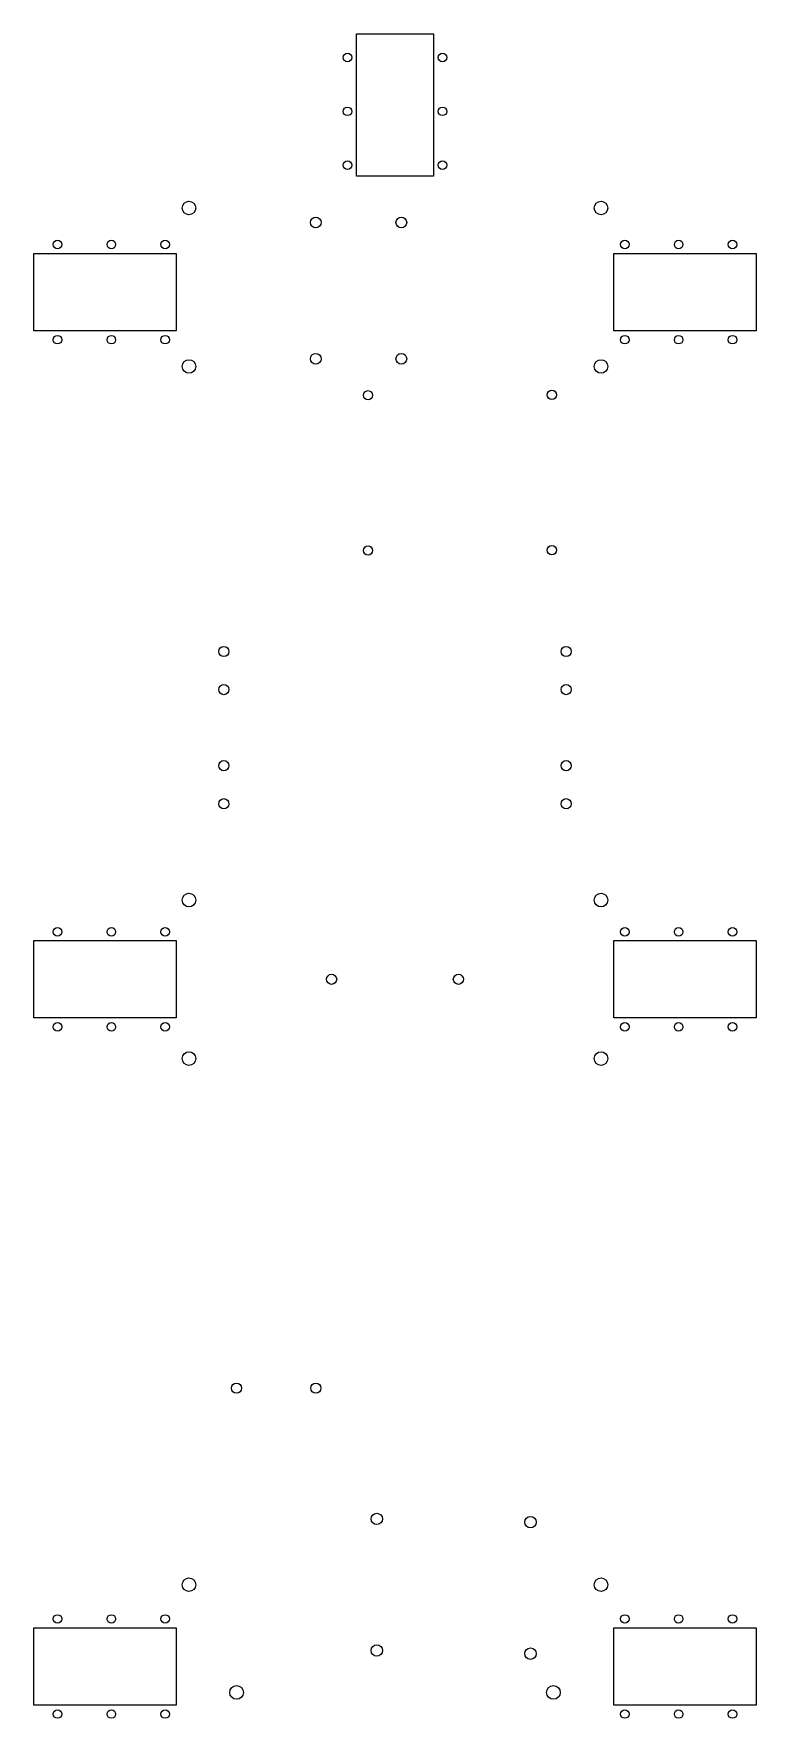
# Model space of a CAD drawing. Extents: x -114 to 114, y -233 to 298.
import ezdxf

# ---------------------------------------------------------------- set-up
doc = ezdxf.new("R2010")
doc.units = 0
doc.layers.add('Sketch001', color=7, linetype='CONTINUOUS')

msp = doc.modelspace()

# ---------------------------------------------------------------- linework, layer by layer
at = {"layer": 'Sketch001'}
for p, q in [((-12.2, 298.355, 3), (12.2, 298.355, 3)), ((-12.2, 253.355, 3), (-12.2, 298.355, 3)), ((12.2, 298.355, 3), (12.2, 253.355, 3)), ((12.2, 253.355, 3), (-12.2, 253.355, 3)), ((-114, 229.015, 3), (-69, 229.015, 3)), ((-114, 204.615, 3), (-114, 229.015, 3)), ((-69, 229.015, 3), (-69, 204.615, 3)), ((69, 229.015, 3), (114, 229.015, 3)), ((69, 204.615, 3), (69, 229.015, 3)), ((114, 229.015, 3), (114, 204.615, 3)), ((-69, 204.615, 3), (-114, 204.615, 3)), ((114, 204.615, 3), (69, 204.615, 3)), ((-114, 12.2, 3), (-69, 12.2, 3)), ((-114, -12.2, 3), (-114, 12.2, 3)), ((-69, 12.2, 3), (-69, -12.2, 3)), ((69, 12.2, 3), (114, 12.2, 3)), ((69, -12.2, 3), (69, 12.2, 3)), ((114, 12.2, 3), (114, -12.2, 3)), ((-69, -12.2, 3), (-114, -12.2, 3)), ((114, -12.2, 3), (69, -12.2, 3)), ((-114, -204.615, 3), (-69, -204.615, 3)), ((-114, -229.015, 3), (-114, -204.615, 3)), ((-69, -204.615, 3), (-69, -229.015, 3)), ((69, -204.615, 3), (114, -204.615, 3)), ((69, -229.015, 3), (69, -204.615, 3)), ((114, -204.615, 3), (114, -229.015, 3)), ((-69, -229.015, 3), (-114, -229.015, 3)), ((114, -229.015, 3), (69, -229.015, 3))]:
    msp.add_line(p, q, dxfattribs=at)
for centre, radius in [((-15, 290.855), 1.35), ((15, 290.855), 1.35), ((-15, 273.855), 1.35), ((15, 273.855), 1.35), ((-15, 256.855), 1.35), ((15, 256.855), 1.35), ((-65, 243.355), 2.15), ((65, 243.355), 2.15), ((-25, 238.782), 1.7), ((2, 238.782), 1.7), ((-106.5, 231.815), 1.35), ((-89.5, 231.815), 1.35), ((-72.5, 231.815), 1.35), ((72.5, 231.815), 1.35), ((89.5, 231.815), 1.35), ((106.5, 231.815), 1.35), ((-106.5, 201.815), 1.35), ((-89.5, 201.815), 1.35), ((-72.5, 201.815), 1.35), ((72.5, 201.815), 1.35), ((89.5, 201.815), 1.35), ((106.5, 201.815), 1.35), ((-25, 195.782), 1.7), ((2, 195.782), 1.7), ((-65, 193.355), 2.15), ((65, 193.355), 2.15), ((-8.5, 184.282), 1.45), ((49.5, 184.407), 1.45), ((-8.5, 135.282), 1.45), ((49.5, 135.407), 1.45), ((-54, 103.407), 1.6), ((54, 103.407), 1.6), ((-54, 91.4073), 1.6), ((54, 91.4073), 1.6), ((-54, 67.4073), 1.6), ((54, 67.4073), 1.6), ((-54, 55.4073), 1.6), ((54, 55.4073), 1.6), ((-65, 25), 2.15), ((65, 25), 2.15), ((-106.5, 15), 1.35), ((-89.5, 15), 1.35), ((-72.5, 15), 1.35), ((72.5, 15), 1.35), ((89.5, 15), 1.35), ((106.5, 15), 1.35), ((-20, 0), 1.6), ((20, 0), 1.6), ((-106.5, -15), 1.35), ((-89.5, -15), 1.35), ((-72.5, -15), 1.35), ((72.5, -15), 1.35), ((89.5, -15), 1.35), ((106.5, -15), 1.35), ((-65, -25), 2.15), ((65, -25), 2.15), ((-50, -129.015), 1.6), ((-25, -129.015), 1.6), ((-5.75, -170.265), 1.8), ((42.75, -171.265), 1.8), ((-65, -191.015), 2.15), ((65, -191.015), 2.15), ((-106.5, -201.815), 1.35), ((-89.5, -201.815), 1.35), ((-72.5, -201.815), 1.35), ((72.5, -201.815), 1.35), ((89.5, -201.815), 1.35), ((106.5, -201.815), 1.35), ((-5.75, -211.765), 1.8), ((42.75, -212.765), 1.8), ((-50, -225.015), 2.15), ((50, -225.015), 2.15), ((-106.5, -231.815), 1.35), ((-89.5, -231.815), 1.35), ((-72.5, -231.815), 1.35), ((72.5, -231.815), 1.35), ((89.5, -231.815), 1.35), ((106.5, -231.815), 1.35)]:
    msp.add_circle(centre, radius, dxfattribs=at)

doc.saveas('drawing.dxf')
